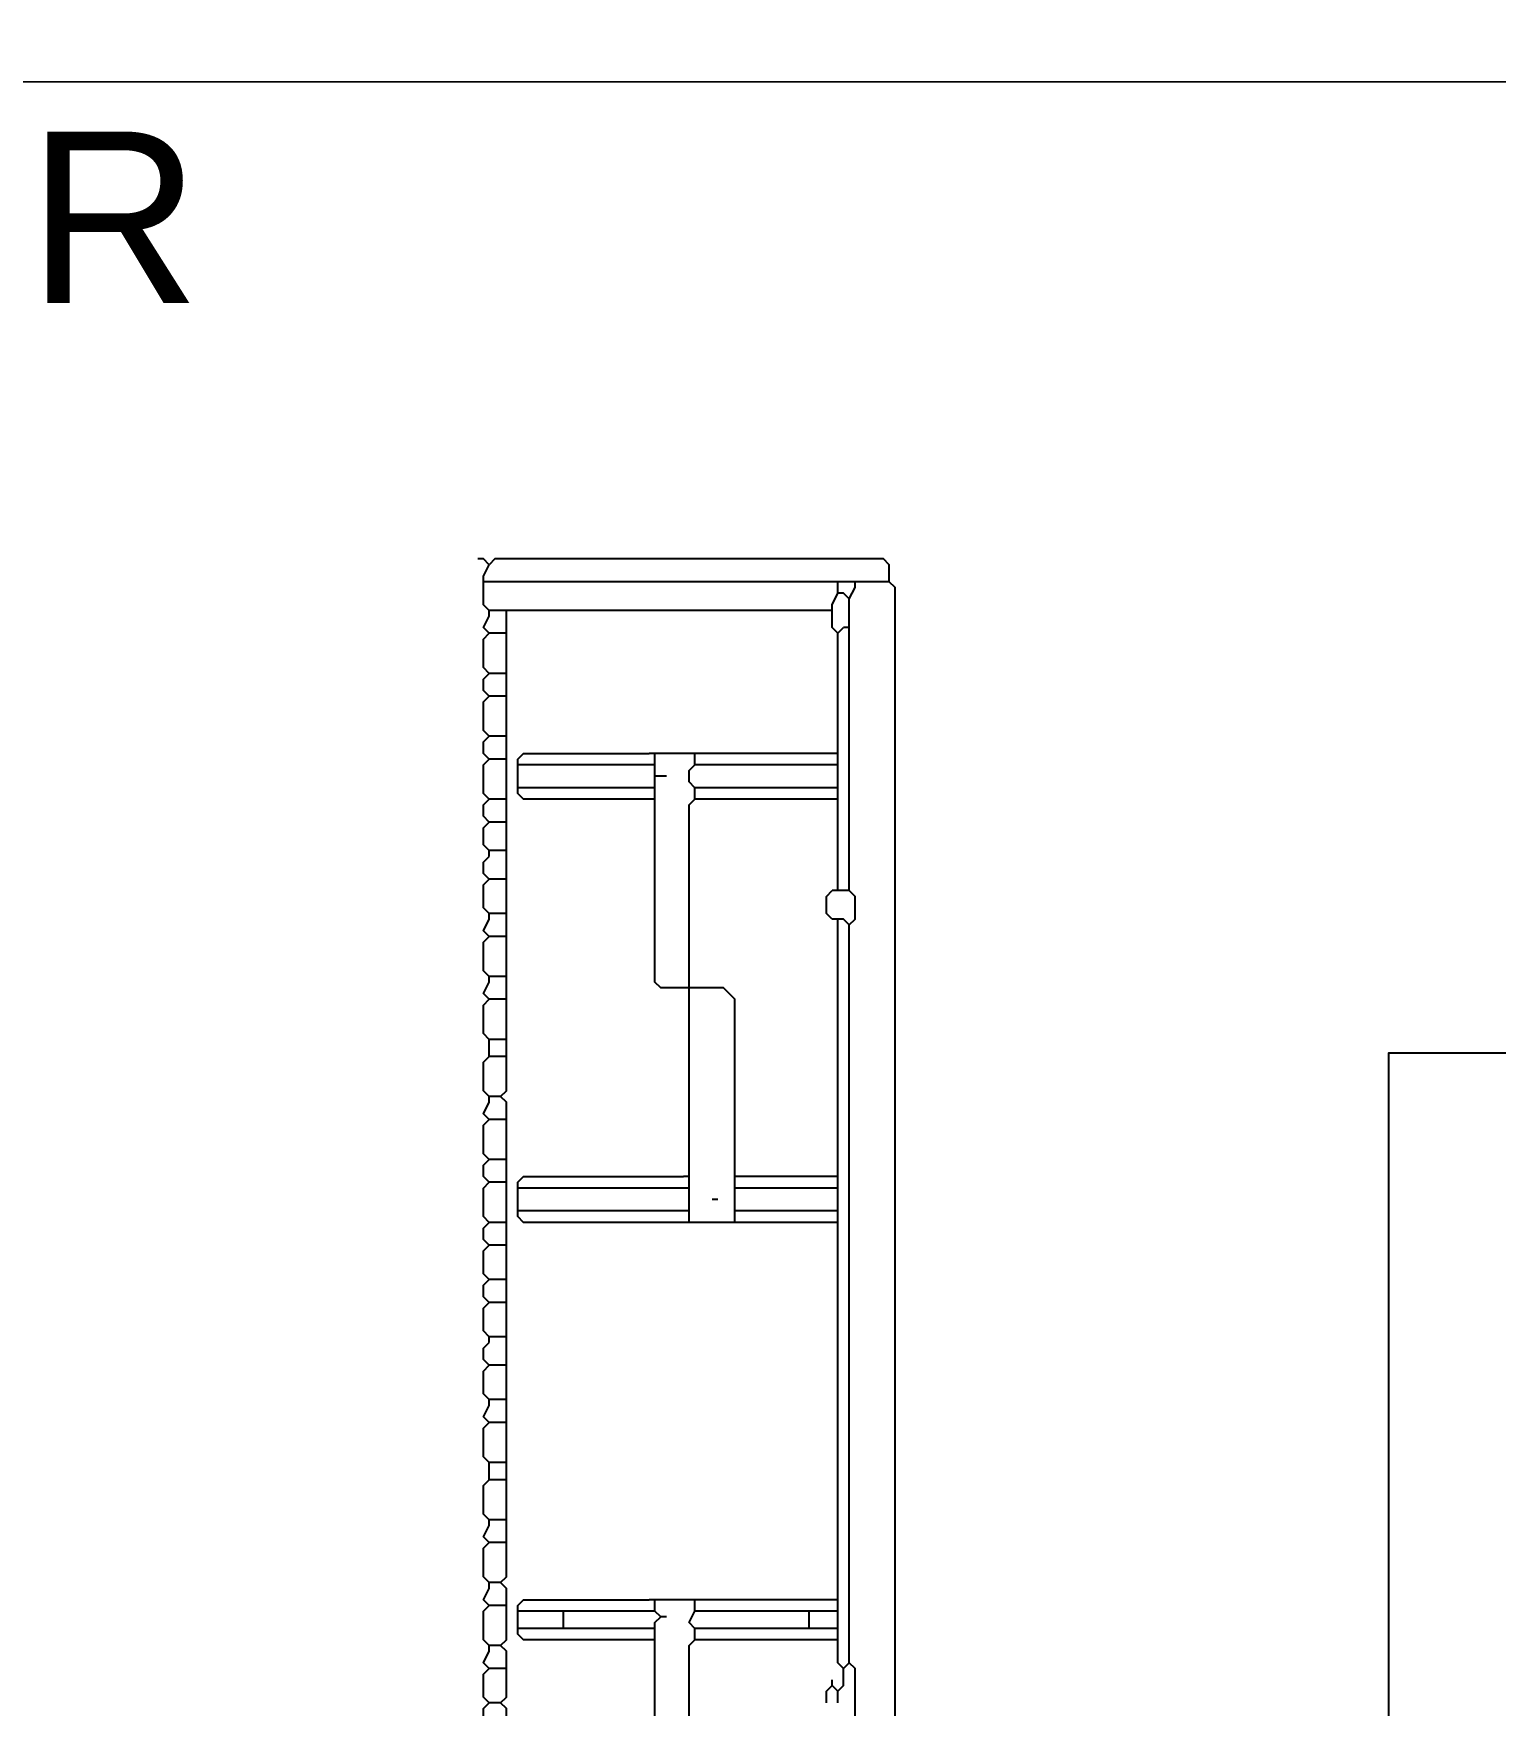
# Model space of a CAD drawing. Extents: x 31872 to 38560, y -10719 to -1519.
# Drawn here: x 34472 to 34599.9, y -5928.6 to -5782.4 of the extents above; entities that cross this region are included whole.
import ezdxf

# ---------------------------------------------------------------- set-up
doc = ezdxf.new("R2010")
doc.units = ezdxf.units.DM
doc.header["$MEASUREMENT"] = 0
doc.layers.add('20.7-DGO', color=1, linetype='Continuous')
doc.styles.add('ARIAL', font='arial.ttf')
doc.styles.add('ROMANS', font='romans.shx')

# ---------------------------------------------------------------- blocks, each defined once
blk = doc.blocks.new('Inst Sub-Bastidor (LATERAL PARA CABOS 300MM)')
at = {"layer": '20.7-DGO', "linetype": 'Continuous'}
for points in [[(0.05, 0), (0, 0)], [(0.1, -0.05), (0.05, 0)], [(3.6, -0.15), (3.6, -0.05), (3.55, 0), (0.15, 0), (0.1, -0.05)], [(0.05, -0.15), (0.1, -0.05)], [(0.05, -0.2), (0.05, -0.15)], [(0.1, -0.2), (0.05, -0.2)], [(0.05, -0.25), (0.05, -0.2)], [(0.1, -0.45), (0.05, -0.4), (0.05, -0.25)], [(3.1, -0.2), (0.1, -0.2)], [(3.15, -0.2), (3.1, -0.2)], [(3.2, -0.2), (3.15, -0.2)], [(3.15, -0.25), (3.15, -0.2)], [(3.15, -0.3), (3.15, -0.25)], [(3.25, -0.2), (3.2, -0.2)], [(3.3, -0.2), (3.25, -0.2)], [(3.25, -0.35), (3.3, -0.25)], [(3.35, -0.2), (3.3, -0.2)], [(3.3, -0.25), (3.3, -0.2)], [(3.55, -0.2), (3.35, -0.2)], [(3.6, -0.2), (3.55, -0.2)], [(3.6, -0.2), (3.6, -0.15)], [(3.65, -12.9), (3.65, -0.25), (3.6, -0.2)], [(3.1, -0.4), (3.15, -0.3)], [(3.1, -0.45), (3.1, -0.4)], [(3.2, -0.3), (3.15, -0.3)], [(3.25, -0.35), (3.2, -0.3)], [(3.25, -0.55), (3.25, -0.35)], [(0.1, -0.65), (0.05, -0.6), (0.1, -0.5)], [(0.15, -0.45), (0.1, -0.45)], [(0.1, -0.5), (0.1, -0.45)], [(0.2, -0.45), (0.15, -0.45)], [(0.25, -0.45), (0.2, -0.45)], [(0.3, -0.45), (0.25, -0.45)], [(0.25, -0.5), (0.25, -0.45)], [(0.25, -0.6), (0.25, -0.5)], [(3.05, -0.45), (0.3, -0.45)], [(3.1, -0.45), (3.05, -0.45)], [(3.1, -0.5), (3.1, -0.45)], [(3.15, -0.65), (3.1, -0.6), (3.1, -0.5)], [(3.25, -0.6), (3.25, -0.55)], [(0.1, -1), (0.05, -0.95), (0.05, -0.7), (0.1, -0.65)], [(0.2, -0.65), (0.1, -0.65)], [(0.25, -0.65), (0.2, -0.65)], [(0.25, -0.65), (0.25, -0.6)], [(0.25, -0.7), (0.25, -0.65)], [(0.25, -0.95), (0.25, -0.7)], [(3.15, -0.65), (3.2, -0.6)], [(3.15, -1.65), (3.15, -0.65)], [(3.25, -0.6), (3.2, -0.6)], [(3.25, -0.65), (3.25, -0.6)], [(3.25, -2.85), (3.25, -0.65)], [(0.1, -1.2), (0.05, -1.15), (0.05, -1.05), (0.1, -1)], [(0.2, -1), (0.1, -1)], [(0.25, -1), (0.2, -1)], [(0.25, -1), (0.25, -0.95)], [(0.25, -1.05), (0.25, -1)], [(0.25, -1.15), (0.25, -1.05)], [(0.25, -1.2), (0.25, -1.15)], [(0.1, -1.55), (0.05, -1.5), (0.05, -1.25), (0.1, -1.2)], [(0.2, -1.2), (0.1, -1.2)], [(0.25, -1.2), (0.2, -1.2)], [(0.25, -1.25), (0.25, -1.2)], [(0.25, -1.5), (0.25, -1.25)], [(0.1, -1.75), (0.05, -1.7), (0.05, -1.6), (0.1, -1.55)], [(0.2, -1.55), (0.1, -1.55)], [(0.25, -1.55), (0.2, -1.55)], [(0.25, -1.55), (0.25, -1.5)], [(0.25, -1.6), (0.25, -1.55)], [(0.25, -1.7), (0.25, -1.6)], [(0.1, -2.1), (0.05, -2.05), (0.05, -1.8), (0.1, -1.75)], [(0.2, -1.75), (0.1, -1.75)], [(0.25, -1.75), (0.2, -1.75)], [(0.25, -1.75), (0.25, -1.7)], [(0.25, -1.8), (0.25, -1.75)], [(0.35, -1.75), (0.4, -1.7), (1.5, -1.7)], [(0.35, -1.8), (0.35, -1.75)], [(1.55, -1.7), (1.5, -1.7)], [(1.6, -1.7), (1.55, -1.7)], [(1.55, -1.75), (1.55, -1.7)], [(1.55, -1.8), (1.55, -1.75)], [(1.85, -1.7), (1.6, -1.7)], [(1.9, -1.7), (1.85, -1.7)], [(1.95, -1.7), (1.9, -1.7)], [(1.9, -1.75), (1.9, -1.7)], [(1.9, -1.8), (1.9, -1.75)], [(3.1, -1.7), (1.95, -1.7)], [(3.15, -1.7), (3.1, -1.7)], [(3.15, -1.7), (3.15, -1.65)], [(3.15, -1.75), (3.15, -1.7)], [(3.15, -1.8), (3.15, -1.75)], [(0.25, -2.05), (0.25, -1.8)], [(0.4, -1.8), (0.35, -1.8)], [(0.35, -1.85), (0.35, -1.8)], [(0.35, -1.95), (0.35, -1.85)], [(1.5, -1.8), (0.4, -1.8)], [(1.55, -1.8), (1.5, -1.8)], [(1.55, -1.85), (1.55, -1.8)], [(1.55, -1.9), (1.55, -1.85)], [(1.6, -1.9), (1.55, -1.9)], [(1.55, -1.95), (1.55, -1.9)], [(1.65, -1.9), (1.6, -1.9)], [(1.9, -2), (1.85, -1.95), (1.85, -1.85), (1.9, -1.8)], [(1.95, -1.8), (1.9, -1.8)], [(3.1, -1.8), (1.95, -1.8)], [(3.15, -1.8), (3.1, -1.8)], [(3.15, -1.85), (3.15, -1.8)], [(3.15, -1.95), (3.15, -1.85)], [(0.35, -2), (0.35, -1.95)], [(0.4, -2), (0.35, -2)], [(0.35, -2.05), (0.35, -2)], [(1.5, -2), (0.4, -2)], [(1.55, -2), (1.5, -2)], [(1.55, -2), (1.55, -1.95)], [(1.55, -2.05), (1.55, -2)], [(1.95, -2), (1.9, -2)], [(1.9, -2.05), (1.9, -2)], [(3.1, -2), (1.95, -2)], [(3.15, -2), (3.1, -2)], [(3.15, -2), (3.15, -1.95)], [(3.15, -2.05), (3.15, -2)], [(0.1, -2.3), (0.05, -2.25), (0.05, -2.15), (0.1, -2.1)], [(0.2, -2.1), (0.1, -2.1)], [(0.25, -2.1), (0.2, -2.1)], [(0.25, -2.1), (0.25, -2.05)], [(0.25, -2.15), (0.25, -2.1)], [(0.25, -2.25), (0.25, -2.15)], [(1.5, -2.1), (0.4, -2.1), (0.35, -2.05)], [(1.55, -2.1), (1.5, -2.1)], [(1.55, -2.1), (1.55, -2.05)], [(1.55, -2.15), (1.55, -2.1)], [(1.8, -3.75), (1.6, -3.75), (1.55, -3.7), (1.55, -2.15)], [(1.85, -3.7), (1.85, -2.15), (1.9, -2.1)], [(1.9, -2.1), (1.9, -2.05)], [(1.95, -2.1), (1.9, -2.1)], [(3.1, -2.1), (1.95, -2.1)], [(3.15, -2.1), (3.1, -2.1)], [(3.15, -2.1), (3.15, -2.05)], [(3.15, -2.15), (3.15, -2.1)], [(3.15, -2.85), (3.15, -2.15)], [(0.1, -2.55), (0.05, -2.5), (0.05, -2.35), (0.1, -2.3)], [(0.2, -2.3), (0.1, -2.3)], [(0.25, -2.3), (0.2, -2.3)], [(0.25, -2.3), (0.25, -2.25)], [(0.25, -2.35), (0.25, -2.3)], [(0.25, -2.5), (0.25, -2.35)], [(0.1, -2.8), (0.05, -2.75), (0.05, -2.65), (0.1, -2.6)], [(0.15, -2.55), (0.1, -2.55)], [(0.1, -2.6), (0.1, -2.55)], [(0.2, -2.55), (0.15, -2.55)], [(0.25, -2.55), (0.2, -2.55)], [(0.25, -2.55), (0.25, -2.5)], [(0.25, -2.6), (0.25, -2.55)], [(0.25, -2.75), (0.25, -2.6)], [(0.25, -2.8), (0.25, -2.75)], [(0.1, -3.1), (0.05, -3.05), (0.05, -2.85), (0.1, -2.8)], [(0.2, -2.8), (0.1, -2.8)], [(0.25, -2.8), (0.2, -2.8)], [(0.25, -2.85), (0.25, -2.8)], [(0.25, -3.05), (0.25, -2.85)], [(3.1, -3.15), (3.05, -3.1), (3.05, -2.95), (3.1, -2.9)], [(3.15, -2.9), (3.1, -2.9)], [(3.15, -2.9), (3.15, -2.85)], [(3.2, -2.9), (3.15, -2.9)], [(3.25, -2.9), (3.2, -2.9)], [(3.25, -2.9), (3.25, -2.85)], [(3.25, -3.2), (3.3, -3.15), (3.3, -2.95), (3.25, -2.9)], [(0.25, -3.1), (0.25, -3.05)], [(0.1, -3.3), (0.05, -3.25), (0.1, -3.15)], [(0.15, -3.1), (0.1, -3.1)], [(0.1, -3.15), (0.1, -3.1)], [(0.2, -3.1), (0.15, -3.1)], [(0.25, -3.1), (0.2, -3.1)], [(0.25, -3.15), (0.25, -3.1)], [(0.25, -3.25), (0.25, -3.15)], [(3.15, -3.15), (3.1, -3.15)], [(3.2, -3.15), (3.15, -3.15)], [(3.15, -3.2), (3.15, -3.15)], [(3.15, -5.35), (3.15, -3.2)], [(3.25, -3.2), (3.2, -3.15)], [(3.25, -9.65), (3.25, -3.2)], [(0.1, -3.65), (0.05, -3.6), (0.05, -3.35), (0.1, -3.3)], [(0.2, -3.3), (0.1, -3.3)], [(0.25, -3.3), (0.2, -3.3)], [(0.25, -3.3), (0.25, -3.25)], [(0.25, -3.35), (0.25, -3.3)], [(0.25, -3.6), (0.25, -3.35)], [(0.15, -3.65), (0.1, -3.65)], [(0.1, -3.7), (0.1, -3.65)], [(0.2, -3.65), (0.15, -3.65)], [(0.25, -3.65), (0.2, -3.65)], [(0.25, -3.65), (0.25, -3.6)], [(0.25, -3.7), (0.25, -3.65)], [(0.1, -3.85), (0.05, -3.8), (0.1, -3.7)], [(0.25, -3.8), (0.25, -3.7)], [(0.25, -3.85), (0.25, -3.8)], [(1.85, -3.75), (1.8, -3.75)], [(1.85, -3.75), (1.85, -3.7)], [(1.9, -3.75), (1.85, -3.75)], [(1.85, -3.8), (1.85, -3.75)], [(1.85, -5.35), (1.85, -3.8)], [(2.25, -5.35), (2.25, -3.85), (2.15, -3.75), (1.9, -3.75)], [(0.1, -4.2), (0.05, -4.15), (0.05, -3.9), (0.1, -3.85)], [(0.2, -3.85), (0.1, -3.85)], [(0.25, -3.85), (0.2, -3.85)], [(0.25, -3.9), (0.25, -3.85)], [(0.25, -4.15), (0.25, -3.9)], [(0.15, -4.2), (0.1, -4.2)], [(0.1, -4.25), (0.1, -4.2)], [(0.2, -4.2), (0.15, -4.2)], [(0.25, -4.2), (0.2, -4.2)], [(0.25, -4.2), (0.25, -4.15)], [(0.25, -4.25), (0.25, -4.2)], [(0.1, -4.7), (0.05, -4.65), (0.05, -4.4), (0.1, -4.35)], [(0.1, -4.3), (0.1, -4.25)], [(0.1, -4.35), (0.1, -4.3)], [(0.15, -4.35), (0.1, -4.35)], [(0.2, -4.35), (0.15, -4.35)], [(0.25, -4.35), (0.2, -4.35)], [(0.25, -4.3), (0.25, -4.25)], [(0.25, -4.35), (0.25, -4.3)], [(0.25, -4.4), (0.25, -4.35)], [(0.2, -4.7), (0.25, -4.65), (0.25, -4.4)], [(0.1, -4.9), (0.05, -4.85), (0.1, -4.75)], [(0.15, -4.7), (0.1, -4.7)], [(0.1, -4.75), (0.1, -4.7)], [(0.2, -4.7), (0.15, -4.7)], [(0.25, -4.85), (0.25, -4.75), (0.2, -4.7)], [(0.1, -5.25), (0.05, -5.2), (0.05, -4.95), (0.1, -4.9)], [(0.2, -4.9), (0.1, -4.9)], [(0.25, -4.9), (0.2, -4.9)], [(0.25, -4.9), (0.25, -4.85)], [(0.25, -4.95), (0.25, -4.9)], [(0.25, -5.2), (0.25, -4.95)], [(0.1, -5.45), (0.05, -5.4), (0.05, -5.3), (0.1, -5.25)], [(0.2, -5.25), (0.1, -5.25)], [(0.25, -5.25), (0.2, -5.25)], [(0.25, -5.25), (0.25, -5.2)], [(0.25, -5.3), (0.25, -5.25)], [(0.25, -5.4), (0.25, -5.3)], [(0.25, -5.45), (0.25, -5.4)], [(0.35, -5.45), (0.4, -5.4), (1.8, -5.4)], [(1.85, -5.4), (1.8, -5.4)], [(1.85, -5.4), (1.85, -5.35)], [(1.85, -5.45), (1.85, -5.4)], [(2.25, -5.4), (2.25, -5.35)], [(2.3, -5.4), (2.25, -5.4)], [(2.25, -5.45), (2.25, -5.4)], [(3.1, -5.4), (2.3, -5.4)], [(3.15, -5.4), (3.1, -5.4)], [(3.15, -5.4), (3.15, -5.35)], [(3.15, -5.45), (3.15, -5.4)], [(0.1, -5.8), (0.05, -5.75), (0.05, -5.5), (0.1, -5.45)], [(0.2, -5.45), (0.1, -5.45)], [(0.25, -5.45), (0.2, -5.45)], [(0.25, -5.5), (0.25, -5.45)], [(0.25, -5.75), (0.25, -5.5)], [(0.35, -5.5), (0.35, -5.45)], [(0.4, -5.5), (0.35, -5.5)], [(0.35, -5.55), (0.35, -5.5)], [(0.35, -5.65), (0.35, -5.55)], [(1.8, -5.5), (0.4, -5.5)], [(1.85, -5.5), (1.8, -5.5)], [(1.85, -5.5), (1.85, -5.45)], [(1.85, -5.55), (1.85, -5.5)], [(1.85, -5.65), (1.85, -5.55)], [(2.25, -5.5), (2.25, -5.45)], [(2.3, -5.5), (2.25, -5.5)], [(2.25, -5.55), (2.25, -5.5)], [(2.25, -5.65), (2.25, -5.55)], [(3.1, -5.5), (2.3, -5.5)], [(3.15, -5.5), (3.1, -5.5)], [(3.15, -5.5), (3.15, -5.45)], [(3.15, -5.55), (3.15, -5.5)], [(3.15, -5.65), (3.15, -5.55)], [(0.35, -5.7), (0.35, -5.65)], [(0.4, -5.7), (0.35, -5.7)], [(0.35, -5.75), (0.35, -5.7)], [(1.8, -5.7), (0.4, -5.7)], [(1.85, -5.7), (1.8, -5.7)], [(1.85, -5.7), (1.85, -5.65)], [(1.85, -5.75), (1.85, -5.7)], [(2.1, -5.6), (2.05, -5.6)], [(2.25, -5.7), (2.25, -5.65)], [(2.3, -5.7), (2.25, -5.7)], [(2.25, -5.75), (2.25, -5.7)], [(3.1, -5.7), (2.3, -5.7)], [(3.15, -5.7), (3.1, -5.7)], [(3.15, -5.7), (3.15, -5.65)], [(3.15, -5.75), (3.15, -5.7)], [(0.1, -6), (0.05, -5.95), (0.05, -5.85), (0.1, -5.8)], [(0.2, -5.8), (0.1, -5.8)], [(0.25, -5.8), (0.2, -5.8)], [(0.25, -5.8), (0.25, -5.75)], [(0.25, -5.85), (0.25, -5.8)], [(1.8, -5.8), (0.4, -5.8), (0.35, -5.75)], [(1.85, -5.8), (1.8, -5.8)], [(1.85, -5.8), (1.85, -5.75)], [(1.9, -5.8), (1.85, -5.8)], [(2.2, -5.8), (1.9, -5.8)], [(2.25, -5.8), (2.2, -5.8)], [(2.25, -5.8), (2.25, -5.75)], [(2.3, -5.8), (2.25, -5.8)], [(3.1, -5.8), (2.3, -5.8)], [(3.15, -5.8), (3.1, -5.8)], [(3.15, -5.8), (3.15, -5.75)], [(3.15, -5.85), (3.15, -5.8)], [(0.25, -5.95), (0.25, -5.85)], [(0.25, -6), (0.25, -5.95)], [(3.15, -9.05), (3.15, -5.85)], [(0.1, -6.3), (0.05, -6.25), (0.05, -6.05), (0.1, -6)], [(0.2, -6), (0.1, -6)], [(0.25, -6), (0.2, -6)], [(0.25, -6.05), (0.25, -6)], [(0.25, -6.25), (0.25, -6.05)], [(0.25, -6.3), (0.25, -6.25)], [(0.1, -6.5), (0.05, -6.45), (0.05, -6.35), (0.1, -6.3)], [(0.2, -6.3), (0.1, -6.3)], [(0.25, -6.3), (0.2, -6.3)], [(0.25, -6.35), (0.25, -6.3)], [(0.25, -6.45), (0.25, -6.35)], [(0.1, -6.8), (0.05, -6.75), (0.05, -6.55), (0.1, -6.5)], [(0.2, -6.5), (0.1, -6.5)], [(0.25, -6.5), (0.2, -6.5)], [(0.25, -6.5), (0.25, -6.45)], [(0.25, -6.55), (0.25, -6.5)], [(0.25, -6.75), (0.25, -6.55)], [(0.1, -7.05), (0.05, -7), (0.05, -6.9), (0.1, -6.85)], [(0.15, -6.8), (0.1, -6.8)], [(0.1, -6.85), (0.1, -6.8)], [(0.2, -6.8), (0.15, -6.8)], [(0.25, -6.8), (0.2, -6.8)], [(0.25, -6.8), (0.25, -6.75)], [(0.25, -6.85), (0.25, -6.8)], [(0.25, -7), (0.25, -6.85)], [(0.25, -7.05), (0.25, -7)], [(0.1, -7.35), (0.05, -7.3), (0.05, -7.1), (0.1, -7.05)], [(0.2, -7.05), (0.1, -7.05)], [(0.25, -7.05), (0.2, -7.05)], [(0.25, -7.1), (0.25, -7.05)], [(0.25, -7.3), (0.25, -7.1)], [(0.25, -7.35), (0.25, -7.3)], [(0.1, -7.55), (0.05, -7.5), (0.1, -7.4)], [(0.15, -7.35), (0.1, -7.35)], [(0.1, -7.4), (0.1, -7.35)], [(0.2, -7.35), (0.15, -7.35)], [(0.25, -7.35), (0.2, -7.35)], [(0.25, -7.4), (0.25, -7.35)], [(0.25, -7.5), (0.25, -7.4)], [(0.1, -7.9), (0.05, -7.85), (0.05, -7.6), (0.1, -7.55)], [(0.2, -7.55), (0.1, -7.55)], [(0.25, -7.55), (0.2, -7.55)], [(0.25, -7.55), (0.25, -7.5)], [(0.25, -7.6), (0.25, -7.55)], [(0.25, -7.85), (0.25, -7.6)], [(0.25, -7.9), (0.25, -7.85)], [(0.15, -7.9), (0.1, -7.9)], [(0.1, -7.95), (0.1, -7.9)], [(0.1, -8), (0.1, -7.95)], [(0.1, -8.05), (0.1, -8)], [(0.2, -7.9), (0.15, -7.9)], [(0.25, -7.9), (0.2, -7.9)], [(0.25, -7.95), (0.25, -7.9)], [(0.25, -8), (0.25, -7.95)], [(0.25, -8.05), (0.25, -8)], [(0.1, -8.4), (0.05, -8.35), (0.05, -8.1), (0.1, -8.05)], [(0.15, -8.05), (0.1, -8.05)], [(0.2, -8.05), (0.15, -8.05)], [(0.25, -8.05), (0.2, -8.05)], [(0.25, -8.1), (0.25, -8.05)], [(0.25, -8.35), (0.25, -8.1)], [(0.1, -8.6), (0.05, -8.55), (0.1, -8.45)], [(0.15, -8.4), (0.1, -8.4)], [(0.1, -8.45), (0.1, -8.4)], [(0.2, -8.4), (0.15, -8.4)], [(0.25, -8.4), (0.2, -8.4)], [(0.25, -8.4), (0.25, -8.35)], [(0.25, -8.45), (0.25, -8.4)], [(0.25, -8.55), (0.25, -8.45)], [(0.1, -8.95), (0.05, -8.9), (0.05, -8.65), (0.1, -8.6)], [(0.2, -8.6), (0.1, -8.6)], [(0.25, -8.6), (0.2, -8.6)], [(0.25, -8.6), (0.25, -8.55)], [(0.25, -8.65), (0.25, -8.6)], [(0.2, -8.95), (0.25, -8.9), (0.25, -8.65)], [(0.1, -9.15), (0.05, -9.1), (0.1, -9)], [(0.15, -8.95), (0.1, -8.95)], [(0.1, -9), (0.1, -8.95)], [(0.2, -8.95), (0.15, -8.95)], [(0.25, -9.1), (0.25, -9), (0.2, -8.95)], [(3.15, -9.1), (3.15, -9.05)], [(0.1, -9.5), (0.05, -9.45), (0.05, -9.2), (0.1, -9.15)], [(0.2, -9.15), (0.1, -9.15)], [(0.25, -9.15), (0.2, -9.15)], [(0.2, -9.5), (0.25, -9.45), (0.25, -9.2)], [(0.25, -9.15), (0.25, -9.1)], [(0.25, -9.2), (0.25, -9.15)], [(0.35, -9.15), (0.4, -9.1), (1.5, -9.1)], [(0.35, -9.2), (0.35, -9.15)], [(0.4, -9.2), (0.35, -9.2)], [(0.35, -9.25), (0.35, -9.2)], [(0.7, -9.2), (0.4, -9.2)], [(0.75, -9.2), (0.7, -9.2)], [(0.8, -9.2), (0.75, -9.2)], [(0.75, -9.25), (0.75, -9.2)], [(1.5, -9.2), (0.8, -9.2)], [(1.55, -9.1), (1.5, -9.1)], [(1.55, -9.2), (1.5, -9.2)], [(1.6, -9.1), (1.55, -9.1)], [(1.55, -9.15), (1.55, -9.1)], [(1.55, -9.2), (1.55, -9.15)], [(1.6, -9.25), (1.55, -9.2)], [(1.85, -9.1), (1.6, -9.1)], [(1.9, -9.1), (1.85, -9.1)], [(1.9, -9.35), (1.85, -9.3), (1.9, -9.2)], [(1.95, -9.1), (1.9, -9.1)], [(1.9, -9.15), (1.9, -9.1)], [(1.9, -9.2), (1.9, -9.15)], [(1.95, -9.2), (1.9, -9.2)], [(3.1, -9.1), (1.95, -9.1)], [(2.85, -9.2), (1.95, -9.2)], [(2.9, -9.2), (2.85, -9.2)], [(2.95, -9.2), (2.9, -9.2)], [(2.9, -9.25), (2.9, -9.2)], [(3.1, -9.2), (2.95, -9.2)], [(3.15, -9.1), (3.1, -9.1)], [(3.15, -9.2), (3.1, -9.2)], [(3.15, -9.15), (3.15, -9.1)], [(3.15, -9.2), (3.15, -9.15)], [(3.15, -9.25), (3.15, -9.2)], [(0.35, -9.3), (0.35, -9.25)], [(0.35, -9.35), (0.35, -9.3)], [(0.4, -9.35), (0.35, -9.35)], [(0.35, -9.4), (0.35, -9.35)], [(0.7, -9.35), (0.4, -9.35)], [(0.75, -9.35), (0.7, -9.35)], [(0.75, -9.3), (0.75, -9.25)], [(0.75, -9.35), (0.75, -9.3)], [(0.8, -9.35), (0.75, -9.35)], [(1.5, -9.35), (0.8, -9.35)], [(1.55, -9.35), (1.5, -9.35)], [(1.55, -9.3), (1.6, -9.25)], [(1.55, -9.35), (1.55, -9.3)], [(1.55, -9.4), (1.55, -9.35)], [(1.65, -9.25), (1.6, -9.25)], [(1.95, -9.35), (1.9, -9.35)], [(1.9, -9.4), (1.9, -9.35)], [(2.85, -9.35), (1.95, -9.35)], [(2.9, -9.35), (2.85, -9.35)], [(2.9, -9.3), (2.9, -9.25)], [(2.9, -9.35), (2.9, -9.3)], [(2.95, -9.35), (2.9, -9.35)], [(3.1, -9.35), (2.95, -9.35)], [(3.15, -9.35), (3.1, -9.35)], [(3.15, -9.3), (3.15, -9.25)], [(3.15, -9.35), (3.15, -9.3)], [(3.15, -9.4), (3.15, -9.35)], [(0.15, -9.5), (0.1, -9.5)], [(0.1, -9.55), (0.1, -9.5)], [(0.2, -9.5), (0.15, -9.5)], [(0.25, -9.65), (0.25, -9.55), (0.2, -9.5)], [(1.5, -9.45), (0.4, -9.45), (0.35, -9.4)], [(1.55, -9.45), (1.5, -9.45)], [(1.55, -9.45), (1.55, -9.4)], [(1.55, -9.5), (1.55, -9.45)], [(1.8, -11.1), (1.6, -11.1), (1.55, -11.05), (1.55, -9.5)], [(1.85, -11.05), (1.85, -9.5), (1.9, -9.45)], [(1.9, -9.45), (1.9, -9.4)], [(1.95, -9.45), (1.9, -9.45)], [(3.1, -9.45), (1.95, -9.45)], [(3.15, -9.45), (3.1, -9.45)], [(3.15, -9.45), (3.15, -9.4)], [(3.15, -9.5), (3.15, -9.45)], [(3.2, -9.7), (3.15, -9.65), (3.15, -9.5)], [(0.1, -9.7), (0.05, -9.65), (0.1, -9.55)], [(0.1, -10), (0.05, -9.95), (0.05, -9.75), (0.1, -9.7)], [(0.2, -9.7), (0.1, -9.7)], [(0.25, -9.7), (0.2, -9.7)], [(0.2, -10), (0.25, -9.95), (0.25, -9.75)], [(0.25, -9.7), (0.25, -9.65)], [(0.25, -9.75), (0.25, -9.7)], [(3.15, -9.9), (3.2, -9.85), (3.2, -9.7)], [(3.2, -9.7), (3.25, -9.65)], [(3.2, -12.85), (3.3, -12.75), (3.3, -9.7), (3.25, -9.65)], [(3.05, -10), (3.05, -9.9), (3.1, -9.85)], [(3.1, -9.85), (3.1, -9.8)], [(3.15, -9.9), (3.1, -9.85)], [(3.15, -10), (3.15, -9.9)], [(0.1, -10.2), (0.05, -10.15), (0.05, -10.05), (0.1, -10)], [(0.2, -10), (0.1, -10)], [(0.25, -10.15), (0.25, -10.05), (0.2, -10)]]:
    blk.add_lwpolyline(points, dxfattribs=at)
at = {"layer": '20.7-DGO', "lineweight": 0, "style": 'ROMANS'}
for tag, p, flags in [('FID', (0.737, 1.199), 1), ('FATOR', (0.737, 0.827), 3), ('ID_ATIVIDADE', (0.737, 0.455), 3), ('QTDE', (0.737, 0.083), 3)]:
    blk.add_attdef(tag, p, '', height=0.25, dxfattribs=dict(at, flags=flags))

msp = doc.modelspace()

# ---------------------------------------------------------------- linework, layer by layer
at = {"color": 0, "lineweight": 0}
msp.add_lwpolyline([(34291.48, -5786.61), (35085.13, -5786.61), (35085.13, -5586.39)], dxfattribs=at)
msp.add_lwpolyline([(35085.13, -5786.61), (34291.48, -5786.61), (34291.48, -6387.3), (35085.13, -6387.3)], close=True, dxfattribs=at)
msp.add_lwpolyline([(34485.36, -6061.15), (34496.79, -6061.15), (34496.79, -6104.24), (34590.53, -6104.24), (34590.53, -5871.5), (34645.88, -5871.5)])

# ---------------------------------------------------------------- block references
at = {"layer": '20.7-DGO', "color": 0, "lineweight": 0, "xscale": 10, "yscale": 10, "zscale": 10}
msp.add_blockref('Inst Sub-Bastidor (LATERAL PARA CABOS 300MM)', (34510.83, -5828.32), dxfattribs=at)

# ---------------------------------------------------------------- texts
at = {"color": 7, "style": 'ARIAL'}
msp.add_text('BASTIDOR', height=15, dxfattribs=at).set_placement((34379.47, -5805.95))

doc.saveas('drawing.dxf')
